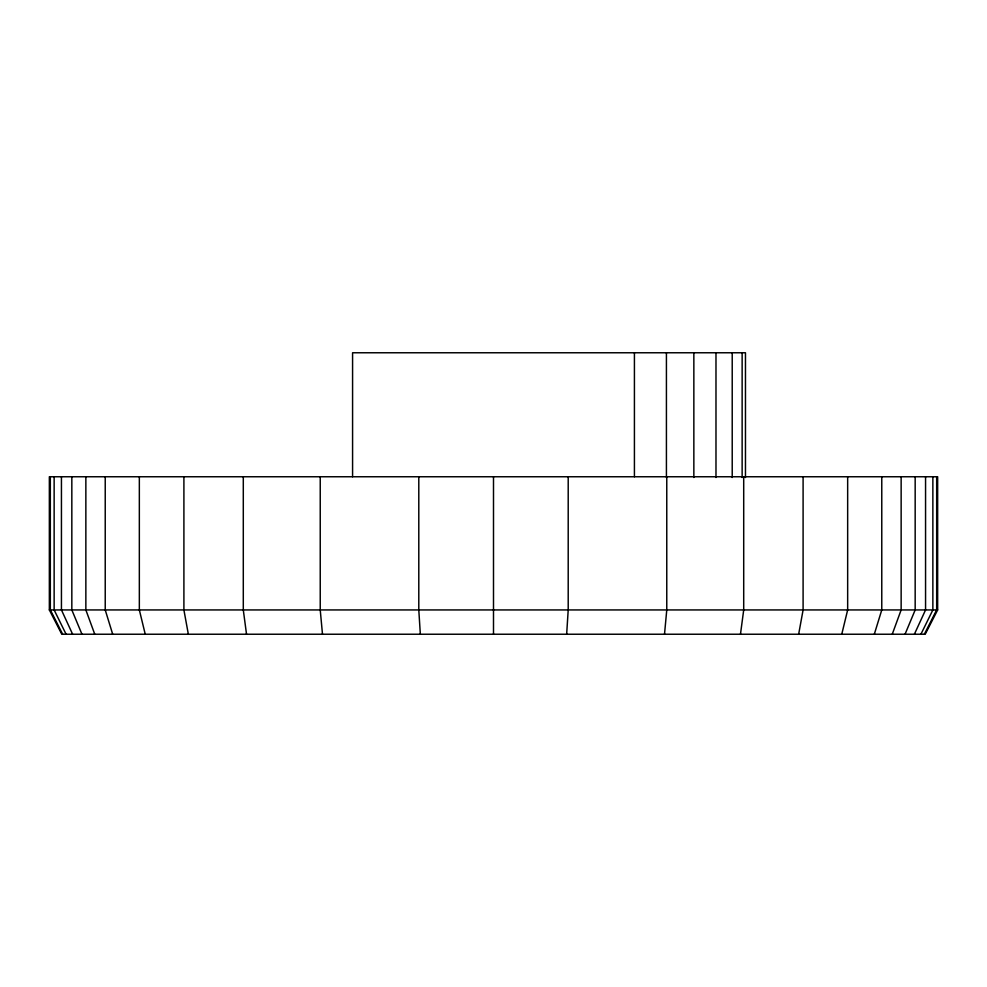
<?xml version="1.0" encoding="UTF-8"?>
<svg xmlns="http://www.w3.org/2000/svg" width="987" height="987" viewBox="0 0 987 987"><rect width="100%" height="100%" fill="white"/><g stroke="black" fill="none" stroke-linecap="round" stroke-linejoin="round"><path stroke-width="1.48" d="M566.661 634.234L568.204 609.941L568.204 476.758M664.51 634.234L666.768 609.941L666.768 476.758M740.472 634.234L743.704 609.941L743.704 476.758M798.656 634.234L803.097 609.941L803.097 476.758M841.763 634.234L847.66 609.941L847.66 476.758M874.309 634.234L881.773 609.941L881.773 476.758M892.248 634.234L901.143 609.941L901.143 476.758M905.042 634.234L915.171 609.941L915.171 476.758M914.381 634.234L925.559 609.941L925.559 476.758M920.92 634.234L932.863 609.941L932.863 476.758M924.326 634.234L936.675 609.941L936.675 476.758M937.65 609.941L925.214 634.234L61.786 634.234L49.35 609.941L49.35 476.758L937.65 476.758L937.65 609.941L49.35 609.941M62.674 634.234L50.325 609.941L50.325 476.758M66.08 634.234L54.137 609.941L54.137 476.758M72.619 634.234L61.441 609.941L61.441 476.758M81.958 634.234L71.829 609.941L71.829 476.758M94.752 634.234L85.857 609.941L85.857 476.758M112.691 634.234L105.227 609.941L105.227 476.758M145.237 634.234L139.34 609.941L139.34 476.758M188.344 634.234L183.903 609.941L183.903 476.758M246.528 634.234L243.295 609.941L243.295 476.758M322.49 634.234L320.232 609.941L320.232 476.758M420.339 634.234L418.796 609.941L418.796 476.758M745.469 477.498L745.469 352.766L352.581 352.766L352.581 476.758M742.138 352.766L742.138 477.498M732.218 352.766L732.218 477.498M715.982 352.766L715.982 477.498M693.849 352.766L693.849 477.498M666.422 352.766L666.422 477.498M634.419 352.766L634.419 476.758M493.5 476.758L493.5 634.234"/></g></svg>
